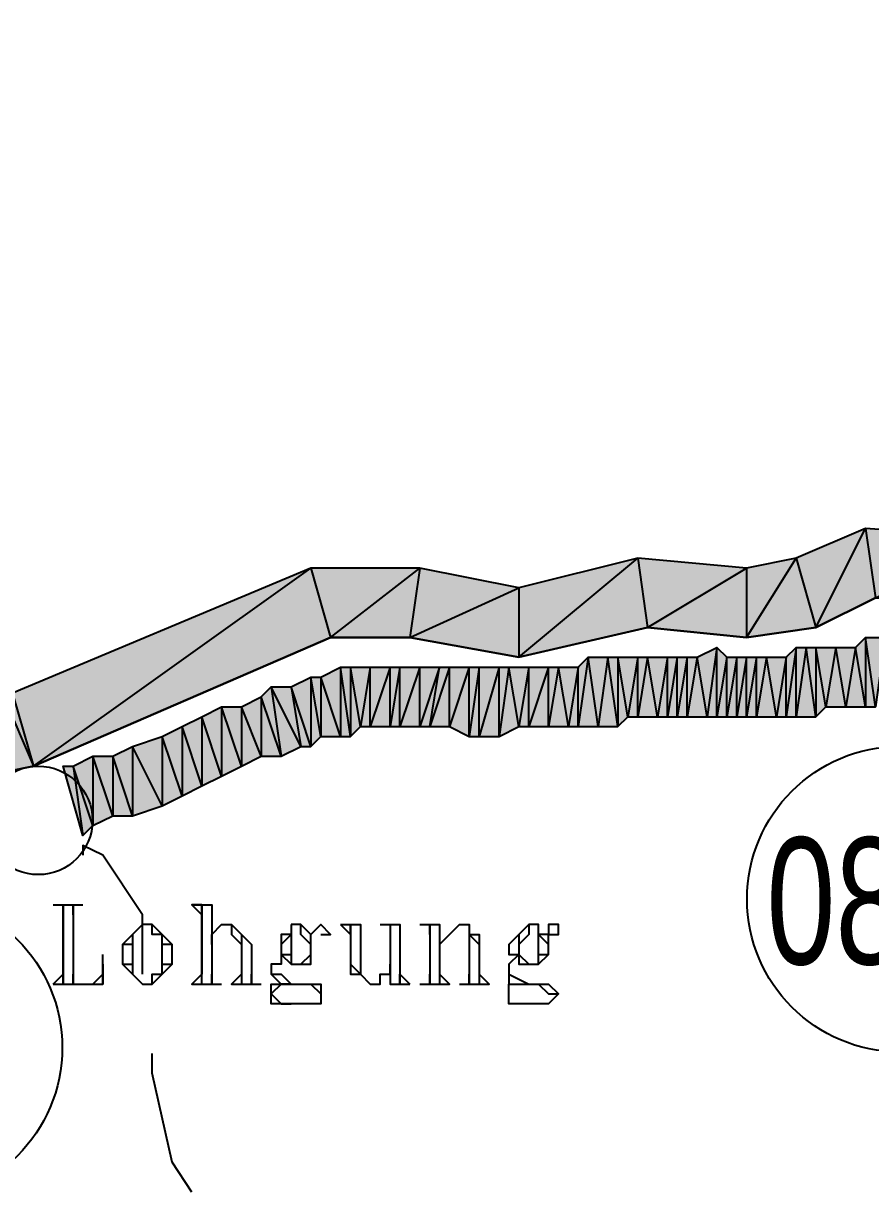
# Model space of a CAD drawing. Header units: millimetres. Extents: x 658 to 813, y 806 to 883.
# Drawn here: x 785.6175 to 785.8774, y 865.0842 to 865.4455 of the extents above; entities that cross this region are included whole.
import ezdxf

# ---------------------------------------------------------------- set-up
doc = ezdxf.new("R2010")
doc.units = ezdxf.units.MM
doc.header["$LTSCALE"] = 0.1
doc.linetypes.add('atContinuous2', pattern=[0])
for name, color, linetype in [('BATKAB', 7, 'Continuous'), ('KLEKTOR1', 7, 'Continuous'), ('LINK NAS BARU', 7, 'Continuous'), ('PANTAI', 7, 'Continuous'), ('pantai1', 7, 'Continuous'), ('SYMBOL', 7, 'Continuous'), ('TEXT', 8, 'Continuous'), ('zat_Mask_solid', 7, 'Continuous')]:
    doc.layers.add(name, color=color, linetype=linetype)
doc.styles.add('Style2', font='arial.ttf', dxfattribs={"height": 0.2})

msp = doc.modelspace()

# ---------------------------------------------------------------- hatches: boundary and pattern name
at = {"layer": 'KLEKTOR1'}
h = msp.add_hatch(color=7, dxfattribs=at)
h.paths.add_polyline_path([(785.88196, 865.25703), (785.87892, 865.23575), (785.87588, 865.25703)])
h.paths.add_polyline_path([(785.87892, 865.23575), (785.87588, 865.25703), (785.87588, 865.23575)], flags=17)
h = msp.add_hatch(color=7, dxfattribs=at)
h.paths.add_polyline_path([(785.83028, 865.23271), (785.83028, 865.25399), (785.82724, 865.23271)], flags=17)
h.paths.add_polyline_path([(785.83028, 865.25399), (785.82724, 865.23271), (785.8242, 865.25095)])
h = msp.add_hatch(color=7, dxfattribs=at)
h.paths.add_polyline_path([(785.83332, 865.23271), (785.83332, 865.25095), (785.83028, 865.23271)], flags=17)
h.paths.add_polyline_path([(785.83332, 865.25095), (785.83028, 865.23271), (785.83028, 865.25399)])
h = msp.add_hatch(color=7, dxfattribs=at)
h.paths.add_polyline_path([(785.8546, 865.23271), (785.8546, 865.25399), (785.85156, 865.23271)], flags=17)
h.paths.add_polyline_path([(785.8546, 865.25399), (785.85156, 865.23271), (785.85156, 865.25095)], flags=17)
h = msp.add_hatch(color=7, dxfattribs=at)
h.paths.add_polyline_path([(785.86068, 865.25399), (785.86068, 865.23271), (785.85764, 865.25399)], flags=17)
h.paths.add_polyline_path([(785.86068, 865.23271), (785.85764, 865.25399), (785.8546, 865.23271)])
h.paths.add_polyline_path([(785.85764, 865.25399), (785.8546, 865.23271), (785.8546, 865.25399)], flags=17)
h = msp.add_hatch(color=7, dxfattribs=at)
h.paths.add_polyline_path([(785.7938, 865.22967), (785.79076, 865.25095), (785.78772, 865.22967)])
h.paths.add_polyline_path([(785.79076, 865.25095), (785.78772, 865.22967), (785.78772, 865.24791)], flags=17)
h = msp.add_hatch(color=7, dxfattribs=at)
h.paths.add_polyline_path([(785.79988, 865.25095), (785.79988, 865.22967), (785.79684, 865.25095)], flags=17)
h.paths.add_polyline_path([(785.79988, 865.22967), (785.79684, 865.25095), (785.7938, 865.22967)])
h = msp.add_hatch(color=7, dxfattribs=at)
h.paths.add_polyline_path([(785.80596, 865.23271), (785.80596, 865.25095), (785.80292, 865.23271)], flags=17)
h.paths.add_polyline_path([(785.80596, 865.25095), (785.80292, 865.23271), (785.79988, 865.25095)])
h = msp.add_hatch(color=7, dxfattribs=at)
h.paths.add_polyline_path([(785.81204, 865.23271), (785.809, 865.25095), (785.80596, 865.23271)])
h.paths.add_polyline_path([(785.809, 865.25095), (785.80596, 865.23271), (785.80596, 865.25095)], flags=17)
h = msp.add_hatch(color=7, dxfattribs=at)
h.paths.add_polyline_path([(785.81508, 865.23271), (785.81508, 865.25095), (785.81204, 865.23271)], flags=17)
h.paths.add_polyline_path([(785.81508, 865.25095), (785.81204, 865.23271), (785.809, 865.25095)])
h = msp.add_hatch(color=7, dxfattribs=at)
h.paths.add_polyline_path([(785.81812, 865.23271), (785.81812, 865.25095), (785.81508, 865.23271)], flags=17)
h.paths.add_polyline_path([(785.81812, 865.25095), (785.81508, 865.23271), (785.81508, 865.25095)], flags=17)
h = msp.add_hatch(color=7, dxfattribs=at)
h.paths.add_polyline_path([(785.82116, 865.23271), (785.82116, 865.25095), (785.81812, 865.23271)], flags=17)
h.paths.add_polyline_path([(785.82116, 865.25095), (785.81812, 865.23271), (785.81812, 865.25095)], flags=17)
h = msp.add_hatch(color=7, dxfattribs=at)
h.paths.add_polyline_path([(785.82724, 865.23271), (785.8242, 865.25095), (785.82116, 865.23271)])
h.paths.add_polyline_path([(785.8242, 865.25095), (785.82116, 865.23271), (785.82116, 865.25095)], flags=17)
h = msp.add_hatch(color=7, dxfattribs=at)
h.paths.add_polyline_path([(785.83636, 865.23271), (785.83636, 865.25095), (785.83332, 865.23271)], flags=17)
h.paths.add_polyline_path([(785.83636, 865.25095), (785.83332, 865.23271), (785.83332, 865.25095)], flags=17)
h = msp.add_hatch(color=7, dxfattribs=at)
h.paths.add_polyline_path([(785.8394, 865.23271), (785.8394, 865.25095), (785.83636, 865.23271)], flags=17)
h.paths.add_polyline_path([(785.8394, 865.25095), (785.83636, 865.23271), (785.83636, 865.25095)], flags=17)
h = msp.add_hatch(color=7, dxfattribs=at)
h.paths.add_polyline_path([(785.84244, 865.23271), (785.84244, 865.25095), (785.8394, 865.23271)], flags=17)
h.paths.add_polyline_path([(785.84244, 865.25095), (785.8394, 865.23271), (785.8394, 865.25095)], flags=17)
h = msp.add_hatch(color=7, dxfattribs=at)
h.paths.add_polyline_path([(785.84852, 865.23271), (785.84548, 865.25095), (785.84244, 865.23271)])
h.paths.add_polyline_path([(785.84548, 865.25095), (785.84244, 865.23271), (785.84244, 865.25095)], flags=17)
h = msp.add_hatch(color=7, dxfattribs=at)
h.paths.add_polyline_path([(785.85156, 865.23271), (785.85156, 865.25095), (785.84852, 865.23271)], flags=17)
h.paths.add_polyline_path([(785.85156, 865.25095), (785.84852, 865.23271), (785.84548, 865.25095)])
h = msp.add_hatch(color=7, dxfattribs=at)
h.paths.add_polyline_path([(785.71476, 865.24791), (785.71476, 865.22663), (785.70868, 865.24487)])
h.paths.add_polyline_path([(785.71476, 865.22663), (785.70868, 865.24487), (785.70868, 865.22663)], flags=17)
h = msp.add_hatch(color=7, dxfattribs=at)
h.paths.add_polyline_path([(785.7178, 865.24791), (785.7178, 865.22663), (785.71476, 865.24791)], flags=17)
h.paths.add_polyline_path([(785.7178, 865.22663), (785.71476, 865.24791), (785.71476, 865.22663)], flags=17)
h = msp.add_hatch(color=7, dxfattribs=at)
h.paths.add_polyline_path([(785.72388, 865.22967), (785.72388, 865.24791), (785.72084, 865.22967)], flags=17)
h.paths.add_polyline_path([(785.72388, 865.24791), (785.72084, 865.22967), (785.7178, 865.24791)])
h = msp.add_hatch(color=7, dxfattribs=at)
h.paths.add_polyline_path([(785.72996, 865.22967), (785.72996, 865.24791), (785.72388, 865.22967)], flags=17)
h.paths.add_polyline_path([(785.72996, 865.24791), (785.72388, 865.22967), (785.72388, 865.24791)], flags=17)
h = msp.add_hatch(color=7, dxfattribs=at)
h.paths.add_polyline_path([(785.733, 865.22967), (785.733, 865.24791), (785.72996, 865.22967)], flags=17)
h.paths.add_polyline_path([(785.733, 865.24791), (785.72996, 865.22967), (785.72996, 865.24791)], flags=17)
h = msp.add_hatch(color=7, dxfattribs=at)
h.paths.add_polyline_path([(785.73908, 865.22967), (785.73908, 865.24791), (785.733, 865.22967)], flags=17)
h.paths.add_polyline_path([(785.73908, 865.24791), (785.733, 865.22967), (785.733, 865.24791)], flags=17)
h = msp.add_hatch(color=7, dxfattribs=at)
h.paths.add_polyline_path([(785.74212, 865.22967), (785.74516, 865.24791), (785.73908, 865.22967)], flags=17)
h.paths.add_polyline_path([(785.74516, 865.24791), (785.73908, 865.22967), (785.73908, 865.24791)], flags=17)
h = msp.add_hatch(color=7, dxfattribs=at)
h.paths.add_polyline_path([(785.7482, 865.22967), (785.7482, 865.24791), (785.74212, 865.22967)], flags=17)
h.paths.add_polyline_path([(785.7482, 865.24791), (785.74212, 865.22967), (785.74516, 865.24791)], flags=17)
h = msp.add_hatch(color=7, dxfattribs=at)
h.paths.add_polyline_path([(785.75428, 865.22663), (785.75428, 865.24791), (785.7482, 865.22967)])
h.paths.add_polyline_path([(785.75428, 865.24791), (785.7482, 865.22967), (785.7482, 865.24791)], flags=17)
h = msp.add_hatch(color=7, dxfattribs=at)
h.paths.add_polyline_path([(785.75732, 865.22663), (785.75732, 865.24791), (785.75428, 865.22663)], flags=17)
h.paths.add_polyline_path([(785.75732, 865.24791), (785.75428, 865.22663), (785.75428, 865.24791)], flags=17)
h = msp.add_hatch(color=7, dxfattribs=at)
h.paths.add_polyline_path([(785.7634, 865.22663), (785.7634, 865.24791), (785.75732, 865.22663)], flags=17)
h.paths.add_polyline_path([(785.7634, 865.24791), (785.75732, 865.22663), (785.75732, 865.24791)], flags=17)
h = msp.add_hatch(color=7, dxfattribs=at)
h.paths.add_polyline_path([(785.76948, 865.22967), (785.76644, 865.24791), (785.7634, 865.22663)])
h.paths.add_polyline_path([(785.76644, 865.24791), (785.7634, 865.22663), (785.7634, 865.24791)], flags=17)
h = msp.add_hatch(color=7, dxfattribs=at)
h.paths.add_polyline_path([(785.77252, 865.22967), (785.77252, 865.24791), (785.76948, 865.22967)], flags=17)
h.paths.add_polyline_path([(785.77252, 865.24791), (785.76948, 865.22967), (785.76644, 865.24791)])
h = msp.add_hatch(color=7, dxfattribs=at)
h.paths.add_polyline_path([(785.7786, 865.22967), (785.7786, 865.24791), (785.77252, 865.22967)], flags=17)
h.paths.add_polyline_path([(785.7786, 865.24791), (785.77252, 865.22967), (785.77252, 865.24791)], flags=17)
h = msp.add_hatch(color=7, dxfattribs=at)
h.paths.add_polyline_path([(785.78468, 865.22967), (785.78164, 865.24791), (785.7786, 865.22967)])
h.paths.add_polyline_path([(785.78164, 865.24791), (785.7786, 865.22967), (785.7786, 865.24791)], flags=17)
h = msp.add_hatch(color=7, dxfattribs=at)
h.paths.add_polyline_path([(785.78772, 865.22967), (785.78772, 865.24791), (785.78468, 865.22967)], flags=17)
h.paths.add_polyline_path([(785.78772, 865.24791), (785.78468, 865.22967), (785.78164, 865.24791)])
h = msp.add_hatch(color=7, dxfattribs=at)
h.paths.add_polyline_path([(785.70564, 865.24487), (785.70564, 865.22359), (785.69956, 865.24183)])
h.paths.add_polyline_path([(785.70564, 865.22359), (785.69956, 865.24183), (785.7026, 865.22359)], flags=17)
h = msp.add_hatch(color=7, dxfattribs=at)
h.paths.add_polyline_path([(785.70868, 865.24487), (785.70868, 865.22663), (785.70564, 865.24487)], flags=17)
h.paths.add_polyline_path([(785.70868, 865.22663), (785.70564, 865.24487), (785.70564, 865.22359)])
h = msp.add_hatch(color=7, dxfattribs=at)
h.paths.add_polyline_path([(785.69348, 865.24183), (785.69652, 865.22055), (785.69044, 865.23879)])
h.paths.add_polyline_path([(785.69652, 865.22055), (785.69044, 865.23879), (785.69044, 865.22055)], flags=17)
h = msp.add_hatch(color=7, dxfattribs=at)
h.paths.add_polyline_path([(785.69956, 865.24183), (785.7026, 865.22359), (785.69348, 865.24183)], flags=17)
h.paths.add_polyline_path([(785.7026, 865.22359), (785.69348, 865.24183), (785.69652, 865.22055)])
h = msp.add_hatch(color=7, dxfattribs=at)
h.paths.add_polyline_path([(785.68436, 865.23575), (785.68436, 865.21751), (785.67828, 865.23575)], flags=17)
h.paths.add_polyline_path([(785.68436, 865.21751), (785.67828, 865.23575), (785.67828, 865.21447)])
h = msp.add_hatch(color=7, dxfattribs=at)
h.paths.add_polyline_path([(785.65092, 865.22359), (785.65092, 865.20231), (785.64484, 865.22055)])
h.paths.add_polyline_path([(785.65092, 865.20231), (785.64484, 865.22055), (785.64484, 865.20231)], flags=17)
h = msp.add_hatch(color=7, dxfattribs=at)
h.paths.add_polyline_path([(785.64484, 865.22055), (785.64484, 865.20231), (785.63876, 865.22055)], flags=17)
h.paths.add_polyline_path([(785.64484, 865.20231), (785.63876, 865.22055), (785.63876, 865.19927)])
at = {"layer": 'pantai1'}
h = msp.add_hatch(color=7, dxfattribs=at)
h.paths.add_polyline_path([(785.76948, 865.27223), (785.76948, 865.25095), (785.80596, 865.28135)], flags=17)
h.paths.add_polyline_path([(785.76948, 865.25095), (785.80596, 865.28135), (785.809, 865.26007)])
h = msp.add_hatch(color=7, dxfattribs=at)
h.paths.add_polyline_path([(785.8394, 865.27831), (785.8394, 865.25703), (785.8546, 865.28135)], flags=17)
h.paths.add_polyline_path([(785.8394, 865.25703), (785.8546, 865.28135), (785.86068, 865.26007)])
for points in [[(785.6114, 865.23879), (785.62052, 865.21751), (785.70564, 865.27831)], [(785.62052, 865.21751), (785.70564, 865.27831), (785.71172, 865.25703)]]:
    msp.add_hatch(color=7, dxfattribs=at).paths.add_polyline_path(points)
h = msp.add_hatch(color=7, dxfattribs=at)
h.paths.add_polyline_path([(785.70564, 865.27831), (785.71172, 865.25703), (785.73908, 865.27831)])
h.paths.add_polyline_path([(785.71172, 865.25703), (785.73908, 865.27831), (785.73604, 865.25703)], flags=17)
at = {"layer": 'zat_Mask_solid'}
for points in [[(785.8546, 865.28135), (785.86068, 865.26007), (785.87588, 865.29047)], [(785.86068, 865.26007), (785.87588, 865.29047), (785.87892, 865.26919)], [(785.87588, 865.29047), (785.87892, 865.26919), (785.91844, 865.28743)], [(785.80596, 865.28135), (785.809, 865.26007), (785.8394, 865.27831)], [(785.73908, 865.27831), (785.73604, 865.25703), (785.76948, 865.27223)], [(785.809, 865.26007), (785.8394, 865.27831), (785.8394, 865.25703)], [(785.73604, 865.25703), (785.76948, 865.27223), (785.76948, 865.25095)], [(785.87588, 865.25703), (785.87588, 865.23575), (785.87284, 865.25399)], [(785.86676, 865.25399), (785.86372, 865.23575), (785.86068, 865.25399)], [(785.86372, 865.23575), (785.86068, 865.25399), (785.86068, 865.23271)], [(785.8698, 865.23575), (785.86676, 865.25399), (785.86372, 865.23575)], [(785.87284, 865.25399), (785.8698, 865.23575), (785.86676, 865.25399)], [(785.87588, 865.23575), (785.87284, 865.25399), (785.8698, 865.23575)], [(785.79684, 865.25095), (785.7938, 865.22967), (785.79076, 865.25095)], [(785.80292, 865.23271), (785.79988, 865.25095), (785.79988, 865.22967)], [(785.72084, 865.22967), (785.7178, 865.24791), (785.7178, 865.22663)], [(785.60531, 865.21447), (785.61444, 865.23879), (785.62052, 865.21751)], [(785.69044, 865.23879), (785.69044, 865.22055), (785.68436, 865.23575)], [(785.67828, 865.23575), (785.67828, 865.21447), (785.6722, 865.23271)], [(785.69044, 865.22055), (785.68436, 865.23575), (785.68436, 865.21751)], [(785.6722, 865.23271), (785.6722, 865.21143), (785.66612, 865.22967)], [(785.67828, 865.21447), (785.6722, 865.23271), (785.6722, 865.21143)], [(785.66612, 865.22967), (785.66612, 865.20839), (785.66004, 865.22663)], [(785.6722, 865.21143), (785.66612, 865.22967), (785.66612, 865.20839)], [(785.66004, 865.22663), (785.66004, 865.20535), (785.65092, 865.22359)], [(785.66612, 865.20839), (785.66004, 865.22663), (785.66004, 865.20535)], [(785.66004, 865.20535), (785.65092, 865.22359), (785.65092, 865.20231)], [(785.63268, 865.21751), (785.63572, 865.19623), (785.62964, 865.21751)], [(785.63876, 865.22055), (785.63876, 865.19927), (785.63268, 865.21751)], [(785.63876, 865.19927), (785.63268, 865.21751), (785.63572, 865.19623)]]:
    msp.add_hatch(color=7, dxfattribs=at).paths.add_polyline_path(points)

# ---------------------------------------------------------------- linework, layer by layer
at = {"layer": 'BATKAB', "color": 7}
for points in [[(785.65396, 865.15366), (785.65396, 865.17191), (785.6418, 865.19015), (785.63572, 865.19319), (785.63572, 865.19015)], [(785.66916, 865.08678), (785.66308, 865.0959), (785.657, 865.12326), (785.657, 865.12934)]]:
    msp.add_lwpolyline(points, dxfattribs=at)
at = {"layer": 'KLEKTOR1', "color": 7}
for points in [[(785.87588, 865.25703), (785.87588, 865.23575), (785.87284, 865.25399), (785.87588, 865.25703)], [(785.88196, 865.25703), (785.87892, 865.23575), (785.87588, 865.25703), (785.88196, 865.25703)], [(785.87892, 865.23575), (785.87588, 865.25703), (785.87588, 865.23575), (785.87892, 865.23575)], [(785.83028, 865.25399), (785.82724, 865.23271), (785.8242, 865.25095), (785.83028, 865.25399)], [(785.83028, 865.23271), (785.83028, 865.25399), (785.82724, 865.23271), (785.83028, 865.23271)], [(785.83332, 865.25095), (785.83028, 865.23271), (785.83028, 865.25399), (785.83332, 865.25095)], [(785.8546, 865.23271), (785.8546, 865.25399), (785.85156, 865.23271), (785.8546, 865.23271)], [(785.8546, 865.25399), (785.85156, 865.23271), (785.85156, 865.25095), (785.8546, 865.25399)], [(785.86068, 865.23271), (785.85764, 865.25399), (785.8546, 865.23271), (785.86068, 865.23271)], [(785.85764, 865.25399), (785.8546, 865.23271), (785.8546, 865.25399), (785.85764, 865.25399)], [(785.86068, 865.25399), (785.86068, 865.23271), (785.85764, 865.25399), (785.86068, 865.25399)], [(785.86676, 865.25399), (785.86372, 865.23575), (785.86068, 865.25399), (785.86676, 865.25399)], [(785.86372, 865.23575), (785.86068, 865.25399), (785.86068, 865.23271), (785.86372, 865.23575)], [(785.8698, 865.23575), (785.86676, 865.25399), (785.86372, 865.23575), (785.8698, 865.23575)], [(785.87284, 865.25399), (785.8698, 865.23575), (785.86676, 865.25399), (785.87284, 865.25399)], [(785.87588, 865.23575), (785.87284, 865.25399), (785.8698, 865.23575), (785.87588, 865.23575)], [(785.7938, 865.22967), (785.79076, 865.25095), (785.78772, 865.22967), (785.7938, 865.22967)], [(785.79076, 865.25095), (785.78772, 865.22967), (785.78772, 865.24791), (785.79076, 865.25095)], [(785.79684, 865.25095), (785.7938, 865.22967), (785.79076, 865.25095), (785.79684, 865.25095)], [(785.79988, 865.22967), (785.79684, 865.25095), (785.7938, 865.22967), (785.79988, 865.22967)], [(785.79988, 865.25095), (785.79988, 865.22967), (785.79684, 865.25095), (785.79988, 865.25095)], [(785.80596, 865.25095), (785.80292, 865.23271), (785.79988, 865.25095), (785.80596, 865.25095)], [(785.80292, 865.23271), (785.79988, 865.25095), (785.79988, 865.22967), (785.80292, 865.23271)], [(785.80596, 865.23271), (785.80596, 865.25095), (785.80292, 865.23271), (785.80596, 865.23271)], [(785.81204, 865.23271), (785.809, 865.25095), (785.80596, 865.23271), (785.81204, 865.23271)], [(785.809, 865.25095), (785.80596, 865.23271), (785.80596, 865.25095), (785.809, 865.25095)], [(785.81508, 865.25095), (785.81204, 865.23271), (785.809, 865.25095), (785.81508, 865.25095)], [(785.81508, 865.23271), (785.81508, 865.25095), (785.81204, 865.23271), (785.81508, 865.23271)], [(785.81812, 865.23271), (785.81812, 865.25095), (785.81508, 865.23271), (785.81812, 865.23271)], [(785.81812, 865.25095), (785.81508, 865.23271), (785.81508, 865.25095), (785.81812, 865.25095)], [(785.82116, 865.23271), (785.82116, 865.25095), (785.81812, 865.23271), (785.82116, 865.23271)], [(785.82116, 865.25095), (785.81812, 865.23271), (785.81812, 865.25095), (785.82116, 865.25095)], [(785.82724, 865.23271), (785.8242, 865.25095), (785.82116, 865.23271), (785.82724, 865.23271)], [(785.8242, 865.25095), (785.82116, 865.23271), (785.82116, 865.25095), (785.8242, 865.25095)], [(785.83332, 865.23271), (785.83332, 865.25095), (785.83028, 865.23271), (785.83332, 865.23271)], [(785.83636, 865.23271), (785.83636, 865.25095), (785.83332, 865.23271), (785.83636, 865.23271)], [(785.83636, 865.25095), (785.83332, 865.23271), (785.83332, 865.25095), (785.83636, 865.25095)], [(785.8394, 865.23271), (785.8394, 865.25095), (785.83636, 865.23271), (785.8394, 865.23271)], [(785.8394, 865.25095), (785.83636, 865.23271), (785.83636, 865.25095), (785.8394, 865.25095)], [(785.84244, 865.23271), (785.84244, 865.25095), (785.8394, 865.23271), (785.84244, 865.23271)], [(785.84244, 865.25095), (785.8394, 865.23271), (785.8394, 865.25095), (785.84244, 865.25095)], [(785.84852, 865.23271), (785.84548, 865.25095), (785.84244, 865.23271), (785.84852, 865.23271)], [(785.84548, 865.25095), (785.84244, 865.23271), (785.84244, 865.25095), (785.84548, 865.25095)], [(785.85156, 865.25095), (785.84852, 865.23271), (785.84548, 865.25095), (785.85156, 865.25095)], [(785.85156, 865.23271), (785.85156, 865.25095), (785.84852, 865.23271), (785.85156, 865.23271)], [(785.71476, 865.24791), (785.71476, 865.22663), (785.70868, 865.24487), (785.71476, 865.24791)], [(785.7178, 865.24791), (785.7178, 865.22663), (785.71476, 865.24791), (785.7178, 865.24791)], [(785.7178, 865.22663), (785.71476, 865.24791), (785.71476, 865.22663), (785.7178, 865.22663)], [(785.72388, 865.24791), (785.72084, 865.22967), (785.7178, 865.24791), (785.72388, 865.24791)], [(785.72084, 865.22967), (785.7178, 865.24791), (785.7178, 865.22663), (785.72084, 865.22967)], [(785.72388, 865.22967), (785.72388, 865.24791), (785.72084, 865.22967), (785.72388, 865.22967)], [(785.72996, 865.22967), (785.72996, 865.24791), (785.72388, 865.22967), (785.72996, 865.22967)], [(785.72996, 865.24791), (785.72388, 865.22967), (785.72388, 865.24791), (785.72996, 865.24791)], [(785.733, 865.22967), (785.733, 865.24791), (785.72996, 865.22967), (785.733, 865.22967)], [(785.733, 865.24791), (785.72996, 865.22967), (785.72996, 865.24791), (785.733, 865.24791)], [(785.73908, 865.22967), (785.73908, 865.24791), (785.733, 865.22967), (785.73908, 865.22967)], [(785.73908, 865.24791), (785.733, 865.22967), (785.733, 865.24791), (785.73908, 865.24791)], [(785.74212, 865.22967), (785.74516, 865.24791), (785.73908, 865.22967), (785.74212, 865.22967)], [(785.74516, 865.24791), (785.73908, 865.22967), (785.73908, 865.24791), (785.74516, 865.24791)], [(785.7482, 865.22967), (785.7482, 865.24791), (785.74212, 865.22967), (785.7482, 865.22967)], [(785.7482, 865.24791), (785.74212, 865.22967), (785.74516, 865.24791), (785.7482, 865.24791)], [(785.75428, 865.22663), (785.75428, 865.24791), (785.7482, 865.22967), (785.75428, 865.22663)], [(785.75428, 865.24791), (785.7482, 865.22967), (785.7482, 865.24791), (785.75428, 865.24791)], [(785.75732, 865.22663), (785.75732, 865.24791), (785.75428, 865.22663), (785.75732, 865.22663)], [(785.75732, 865.24791), (785.75428, 865.22663), (785.75428, 865.24791), (785.75732, 865.24791)], [(785.7634, 865.22663), (785.7634, 865.24791), (785.75732, 865.22663), (785.7634, 865.22663)], [(785.7634, 865.24791), (785.75732, 865.22663), (785.75732, 865.24791), (785.7634, 865.24791)], [(785.76948, 865.22967), (785.76644, 865.24791), (785.7634, 865.22663), (785.76948, 865.22967)], [(785.76644, 865.24791), (785.7634, 865.22663), (785.7634, 865.24791), (785.76644, 865.24791)], [(785.77252, 865.24791), (785.76948, 865.22967), (785.76644, 865.24791), (785.77252, 865.24791)], [(785.77252, 865.22967), (785.77252, 865.24791), (785.76948, 865.22967), (785.77252, 865.22967)], [(785.7786, 865.22967), (785.7786, 865.24791), (785.77252, 865.22967), (785.7786, 865.22967)], [(785.7786, 865.24791), (785.77252, 865.22967), (785.77252, 865.24791), (785.7786, 865.24791)], [(785.78468, 865.22967), (785.78164, 865.24791), (785.7786, 865.22967), (785.78468, 865.22967)], [(785.78164, 865.24791), (785.7786, 865.22967), (785.7786, 865.24791), (785.78164, 865.24791)], [(785.78772, 865.24791), (785.78468, 865.22967), (785.78164, 865.24791), (785.78772, 865.24791)], [(785.78772, 865.22967), (785.78772, 865.24791), (785.78468, 865.22967), (785.78772, 865.22967)], [(785.70564, 865.24487), (785.70564, 865.22359), (785.69956, 865.24183), (785.70564, 865.24487)], [(785.70868, 865.24487), (785.70868, 865.22663), (785.70564, 865.24487), (785.70868, 865.24487)], [(785.70868, 865.22663), (785.70564, 865.24487), (785.70564, 865.22359), (785.70868, 865.22663)], [(785.71476, 865.22663), (785.70868, 865.24487), (785.70868, 865.22663), (785.71476, 865.22663)], [(785.69044, 865.23879), (785.69044, 865.22055), (785.68436, 865.23575), (785.69044, 865.23879)], [(785.69348, 865.24183), (785.69652, 865.22055), (785.69044, 865.23879), (785.69348, 865.24183)], [(785.69652, 865.22055), (785.69044, 865.23879), (785.69044, 865.22055), (785.69652, 865.22055)], [(785.69956, 865.24183), (785.7026, 865.22359), (785.69348, 865.24183), (785.69956, 865.24183)], [(785.7026, 865.22359), (785.69348, 865.24183), (785.69652, 865.22055), (785.7026, 865.22359)], [(785.70564, 865.22359), (785.69956, 865.24183), (785.7026, 865.22359), (785.70564, 865.22359)], [(785.67828, 865.23575), (785.67828, 865.21447), (785.6722, 865.23271), (785.67828, 865.23575)], [(785.68436, 865.23575), (785.68436, 865.21751), (785.67828, 865.23575), (785.68436, 865.23575)], [(785.68436, 865.21751), (785.67828, 865.23575), (785.67828, 865.21447), (785.68436, 865.21751)], [(785.69044, 865.22055), (785.68436, 865.23575), (785.68436, 865.21751), (785.69044, 865.22055)], [(785.6722, 865.23271), (785.6722, 865.21143), (785.66612, 865.22967), (785.6722, 865.23271)], [(785.67828, 865.21447), (785.6722, 865.23271), (785.6722, 865.21143), (785.67828, 865.21447)], [(785.66612, 865.22967), (785.66612, 865.20839), (785.66004, 865.22663), (785.66612, 865.22967)], [(785.6722, 865.21143), (785.66612, 865.22967), (785.66612, 865.20839), (785.6722, 865.21143)], [(785.66004, 865.22663), (785.66004, 865.20535), (785.65092, 865.22359), (785.66004, 865.22663)], [(785.66612, 865.20839), (785.66004, 865.22663), (785.66004, 865.20535), (785.66612, 865.20839)], [(785.65092, 865.22359), (785.65092, 865.20231), (785.64484, 865.22055), (785.65092, 865.22359)], [(785.66004, 865.20535), (785.65092, 865.22359), (785.65092, 865.20231), (785.66004, 865.20535)], [(785.63268, 865.21751), (785.63572, 865.19623), (785.62964, 865.21751), (785.63268, 865.21751)], [(785.63876, 865.22055), (785.63876, 865.19927), (785.63268, 865.21751), (785.63876, 865.22055)], [(785.63876, 865.19927), (785.63268, 865.21751), (785.63572, 865.19623), (785.63876, 865.19927)], [(785.64484, 865.22055), (785.64484, 865.20231), (785.63876, 865.22055), (785.64484, 865.22055)], [(785.64484, 865.20231), (785.63876, 865.22055), (785.63876, 865.19927), (785.64484, 865.20231)], [(785.65092, 865.20231), (785.64484, 865.22055), (785.64484, 865.20231), (785.65092, 865.20231)]]:
    msp.add_lwpolyline(points, dxfattribs=at)
at = {"layer": 'LINK NAS BARU', "color": 7, "linetype": 'atContinuous2'}
for centre in [(785.88644, 865.17669), (785.58244, 865.13108)]:
    msp.add_circle(centre, 0.0469, dxfattribs=at)
at = {"layer": 'PANTAI', "color": 7}
for points in [[(785.23443, 865.44551), (785.27395, 865.43943), (785.28611, 865.43335), (785.29219, 865.42727), (785.31347, 865.37559), (785.33171, 865.35735), (785.36515, 865.29047), (785.40163, 865.24487), (785.42595, 865.22359), (785.45027, 865.21751), (785.46547, 865.22055), (785.48675, 865.21447), (785.51107, 865.21751), (785.54755, 865.21143), (785.56579, 865.21143), (785.57491, 865.21447), (785.60531, 865.21447), (785.62052, 865.21751)], [(785.62052, 865.21751), (785.71172, 865.25703), (785.73604, 865.25703), (785.76948, 865.25095), (785.809, 865.26007), (785.8394, 865.25703), (785.86068, 865.26007), (785.87892, 865.26919), (785.92148, 865.26615), (785.93668, 865.26919), (785.97924, 865.25095), (786.00964, 865.25703), (786.03092, 865.26615), (786.04612, 865.26615), (786.0522, 865.26311), (786.06436, 865.26311), (786.07956, 865.25399), (786.09476, 865.24487)]]:
    msp.add_lwpolyline(points, dxfattribs=at)
at = {"layer": 'pantai1', "color": 7}
for points in [[(785.8546, 865.28135), (785.86068, 865.26007), (785.87588, 865.29047), (785.8546, 865.28135)], [(785.86068, 865.26007), (785.87588, 865.29047), (785.87892, 865.26919), (785.86068, 865.26007)], [(785.87588, 865.29047), (785.87892, 865.26919), (785.91844, 865.28743), (785.87588, 865.29047)], [(785.76948, 865.27223), (785.76948, 865.25095), (785.80596, 865.28135), (785.76948, 865.27223)], [(785.76948, 865.25095), (785.80596, 865.28135), (785.809, 865.26007), (785.76948, 865.25095)], [(785.80596, 865.28135), (785.809, 865.26007), (785.8394, 865.27831), (785.80596, 865.28135)], [(785.8394, 865.27831), (785.8394, 865.25703), (785.8546, 865.28135), (785.8394, 865.27831)], [(785.8394, 865.25703), (785.8546, 865.28135), (785.86068, 865.26007), (785.8394, 865.25703)], [(785.6114, 865.23879), (785.62052, 865.21751), (785.70564, 865.27831), (785.6114, 865.23879)], [(785.62052, 865.21751), (785.70564, 865.27831), (785.71172, 865.25703), (785.62052, 865.21751)], [(785.70564, 865.27831), (785.71172, 865.25703), (785.73908, 865.27831), (785.70564, 865.27831)], [(785.71172, 865.25703), (785.73908, 865.27831), (785.73604, 865.25703), (785.71172, 865.25703)], [(785.73908, 865.27831), (785.73604, 865.25703), (785.76948, 865.27223), (785.73908, 865.27831)], [(785.809, 865.26007), (785.8394, 865.27831), (785.8394, 865.25703), (785.809, 865.26007)], [(785.73604, 865.25703), (785.76948, 865.27223), (785.76948, 865.25095), (785.73604, 865.25703)], [(785.60531, 865.21447), (785.61444, 865.23879), (785.62052, 865.21751), (785.60531, 865.21447)]]:
    msp.add_lwpolyline(points, dxfattribs=at)
at = {"layer": 'SYMBOL', "color": 7, "linetype": 'atContinuous2'}
msp.add_circle((785.62201, 865.20086), 0.01664, dxfattribs=at)
at = {"layer": 'TEXT', "color": 7}
for points in [[(785.6266, 865.17495), (785.63572, 865.17495)], [(785.6266, 865.17495), (785.62964, 865.17495), (785.62964, 865.17191)], [(785.62964, 865.15062), (785.62964, 865.17495), (785.62964, 865.15366)], [(785.63268, 865.17495), (785.63268, 865.15062)], [(785.63268, 865.17191), (785.63268, 865.17495)], [(785.66916, 865.17495), (785.67524, 865.17495), (785.67524, 865.15062)], [(785.6722, 865.17495), (785.66916, 865.17495), (785.6722, 865.17191)], [(785.6722, 865.15062), (785.6722, 865.17495), (785.6722, 865.15366)], [(785.65396, 865.16887), (785.65092, 865.16583), (785.64788, 865.16278), (785.64788, 865.15974), (785.64788, 865.1567), (785.65092, 865.15366), (785.65396, 865.15062), (785.657, 865.15062), (785.66004, 865.15366), (785.66308, 865.1567), (785.66308, 865.15974), (785.66308, 865.16278), (785.66004, 865.16583), (785.657, 865.16887), (785.65396, 865.16887)], [(785.65396, 865.16887), (785.65092, 865.16583), (785.65092, 865.16278), (785.65092, 865.1567), (785.65092, 865.15366), (785.65396, 865.15062)], [(785.657, 865.15062), (785.657, 865.15366), (785.66004, 865.15366), (785.66004, 865.1567), (785.66004, 865.16278), (785.66004, 865.16583), (785.657, 865.16583), (785.657, 865.16887)], [(785.67524, 865.16278), (785.67524, 865.16583), (785.67828, 865.16887), (785.68132, 865.16887), (785.68436, 865.16583), (785.6874, 865.16278), (785.6874, 865.15062)], [(785.68132, 865.16887), (785.68132, 865.16583), (785.68436, 865.16278), (785.68436, 865.15062)], [(785.69956, 865.16887), (785.69956, 865.16583), (785.69652, 865.16583), (785.69652, 865.16278), (785.69652, 865.15974), (785.69956, 865.1567), (785.7026, 865.1567), (785.70564, 865.1567), (785.70564, 865.15974), (785.70564, 865.16278), (785.70564, 865.16583), (785.7026, 865.16887), (785.69956, 865.16887)], [(785.69956, 865.16887), (785.69956, 865.16583), (785.69956, 865.16278), (785.69956, 865.15974), (785.69956, 865.1567)], [(785.7026, 865.1567), (785.70564, 865.15974), (785.70564, 865.16278), (785.7026, 865.16583), (785.7026, 865.16887)], [(785.70868, 865.16583), (785.71172, 865.16583), (785.70868, 865.16887), (785.70564, 865.16583)], [(785.71476, 865.16887), (785.72084, 865.16887), (785.72084, 865.1567), (785.72084, 865.15366), (785.72388, 865.15062)], [(785.71476, 865.16887), (785.7178, 865.16583), (785.7178, 865.16887)], [(785.7178, 865.16887), (785.7178, 865.1567), (785.7178, 865.15366), (785.72084, 865.15366), (785.72388, 865.15062), (785.72692, 865.15062), (785.72692, 865.15366), (785.72996, 865.15366), (785.72996, 865.1567)], [(785.72692, 865.16887), (785.733, 865.16887), (785.733, 865.15062)], [(785.72996, 865.16887), (785.72996, 865.15062), (785.73604, 865.15062)], [(785.73908, 865.16887), (785.74516, 865.16887), (785.74516, 865.15062)], [(785.74212, 865.16887), (785.74212, 865.15062)], [(785.74212, 865.16887), (785.74212, 865.16583), (785.74212, 865.16887)], [(785.74516, 865.16278), (785.7482, 865.16583), (785.75124, 865.16887), (785.75428, 865.16887), (785.75428, 865.16583), (785.75732, 865.16583), (785.75732, 865.16278), (785.75732, 865.15062)], [(785.75428, 865.16887), (785.75428, 865.16583), (785.75428, 865.16278), (785.75428, 865.15062)], [(785.77252, 865.16887), (785.76948, 865.16583), (785.76644, 865.16278), (785.76644, 865.15974), (785.76948, 865.15974), (785.76948, 865.1567), (785.77252, 865.1567), (785.77556, 865.1567), (785.7786, 865.15974), (785.7786, 865.16278), (785.7786, 865.16583), (785.77556, 865.16583), (785.77556, 865.16887), (785.77252, 865.16887)], [(785.77252, 865.16887), (785.77252, 865.16583), (785.76948, 865.16278), (785.76948, 865.15974), (785.77252, 865.1567)], [(785.7786, 865.16583), (785.78164, 865.16583), (785.78164, 865.16887), (785.7786, 865.16887), (785.7786, 865.16583), (785.77556, 865.16583)], [(785.77556, 865.1567), (785.77556, 865.15974), (785.77556, 865.16278), (785.77556, 865.16583), (785.77556, 865.16887)], [(785.65092, 865.16278), (785.64788, 865.16278), (785.64788, 865.1567), (785.65092, 865.1567)], [(785.66004, 865.1567), (785.66308, 865.1567), (785.66308, 865.16278), (785.66004, 865.16278)], [(785.68436, 865.16583), (785.68436, 865.16278), (785.68436, 865.15366)], [(785.69956, 865.16583), (785.69652, 865.16278), (785.69652, 865.15974), (785.69956, 865.15974)], [(785.70564, 865.15974), (785.70564, 865.16278), (785.70564, 865.16583)], [(785.7178, 865.16583), (785.7178, 865.1567), (785.72084, 865.15366)], [(785.72996, 865.16583), (785.72996, 865.15366)], [(785.74516, 865.16583), (785.74516, 865.15366)], [(785.75428, 865.16583), (785.75732, 865.16278), (785.75732, 865.15366)], [(785.76948, 865.16583), (785.76948, 865.16278), (785.76948, 865.15974)], [(785.77556, 865.15974), (785.7786, 865.15974), (785.7786, 865.16278), (785.77556, 865.16583)], [(785.6266, 865.15062), (785.6418, 865.15062), (785.6418, 865.15974)], [(785.6418, 865.1567), (785.6418, 865.15062), (785.6418, 865.15974)], [(785.69652, 865.15974), (785.69652, 865.1567), (785.69348, 865.1567), (785.69348, 865.15366), (785.69652, 865.15062), (785.69956, 865.15062), (785.70564, 865.15062), (785.70868, 865.14758)], [(785.76948, 865.15974), (785.76644, 865.1567), (785.76644, 865.15366), (785.76644, 865.15062), (785.76948, 865.15062), (785.77252, 865.15062), (785.77556, 865.15062), (785.7786, 865.14758), (785.78164, 865.14758)], [(785.6266, 865.15062), (785.62964, 865.15366), (785.62964, 865.15062)], [(785.63268, 865.15366), (785.63268, 865.15062), (785.63268, 865.15366)], [(785.63876, 865.15062), (785.6418, 865.15366), (785.63876, 865.15062)], [(785.6722, 865.15366), (785.66916, 865.15062), (785.6722, 865.15366)], [(785.67524, 865.15366), (785.67524, 865.15062), (785.67524, 865.15366)], [(785.68436, 865.15366), (785.68132, 865.15062), (785.68436, 865.15366)], [(785.6874, 865.15366), (785.6874, 865.15062), (785.6874, 865.15366)], [(785.69348, 865.15366), (785.69652, 865.15366), (785.69956, 865.15062), (785.70564, 865.15062), (785.70868, 865.15062), (785.70868, 865.14758), (785.70868, 865.14454), (785.70564, 865.14454), (785.69956, 865.14454), (785.69348, 865.14454), (785.69348, 865.14758), (785.69348, 865.15062), (785.69956, 865.15062), (785.69652, 865.15062), (785.69348, 865.14758), (785.69652, 865.14454), (785.69956, 865.14454)], [(785.733, 865.15062), (785.733, 865.15366), (785.73604, 865.15062)], [(785.74212, 865.15366), (785.74212, 865.15062), (785.74212, 865.15366)], [(785.74516, 865.15366), (785.7482, 865.15062), (785.74516, 865.15366)], [(785.75428, 865.15366), (785.75428, 865.15062), (785.75428, 865.15366)], [(785.75732, 865.15366), (785.76036, 865.15062), (785.75732, 865.15366)], [(785.76644, 865.15366), (785.77252, 865.15062), (785.77556, 865.15062), (785.7786, 865.15062), (785.78164, 865.14758), (785.7786, 865.14454), (785.77556, 865.14454), (785.76948, 865.14454), (785.76644, 865.14454), (785.76644, 865.14758), (785.76644, 865.15062), (785.76948, 865.15062), (785.77252, 865.15062), (785.77556, 865.15062), (785.7786, 865.15062)], [(785.66916, 865.15062), (785.67828, 865.15062)], [(785.68132, 865.15062), (785.69044, 865.15062)], [(785.69652, 865.15062), (785.69956, 865.15062), (785.70564, 865.15062), (785.70868, 865.15062)], [(785.73908, 865.15062), (785.7482, 865.15062)], [(785.75124, 865.15062), (785.76036, 865.15062)], [(785.76948, 865.14454), (785.76644, 865.14454), (785.76644, 865.14758), (785.76644, 865.15062), (785.76948, 865.15062)]]:
    msp.add_lwpolyline(points, dxfattribs=at)

# ---------------------------------------------------------------- texts
at = {"layer": 'LINK NAS BARU', "color": 7, "style": 'Style2', "width": 0.7}
msp.add_text('080', height=0.038913, rotation=0.0006, dxfattribs=at).set_placement((785.84548, 865.1567))

doc.saveas('drawing.dxf')
